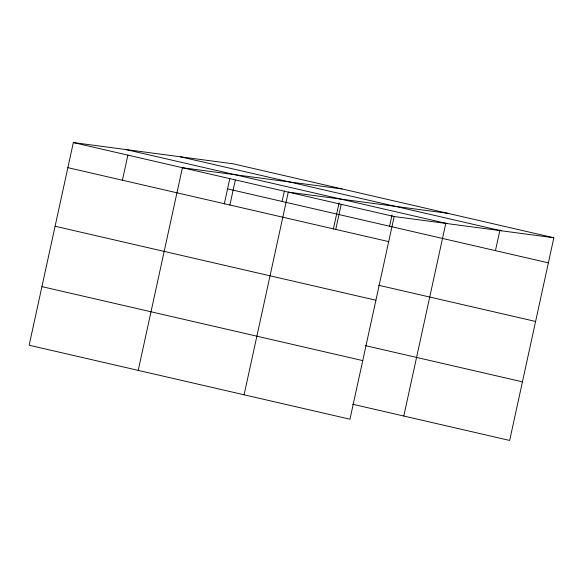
<?xml version="1.0" encoding="UTF-8"?>
<svg xmlns="http://www.w3.org/2000/svg" width="583" height="583" viewBox="0 0 583 583"><rect width="100%" height="100%" fill="white"/><g stroke="black" fill="none" stroke-linecap="round" stroke-linejoin="round"><path stroke-width="0.87" d="M553.85 237.762L233.032 163.794L73.341 142.558L29.15 345.238L349.968 419.206L394.159 216.533L553.85 237.762L509.659 440.442L352.62 404.23M122.408 180.22L127.881 155.136M138.229 370.387L182.421 167.715L342.112 188.943M224.273 203.97L229.826 178.5M229.884 204.997L235.357 179.914M282.099 201.448L284.366 191.071M244.095 394.8L288.286 192.12L447.977 213.349M333.352 229.119L339.095 202.782M335.757 229.411L341.223 204.327M389.575 226.233L392.031 214.989M403.793 416.029L445.908 222.866M495.448 250.639L499.974 229.884M180.336 156.783L501.154 230.759M126.037 149.569L446.855 223.537M73.341 142.558L394.159 216.533M227.559 188.877L548.377 262.846M67.868 167.649L388.686 241.617M378.564 285.247L535.602 321.452M55.093 226.248L375.911 300.223M365.395 345.624L522.441 381.836M41.925 286.632L362.743 360.6"/></g></svg>
